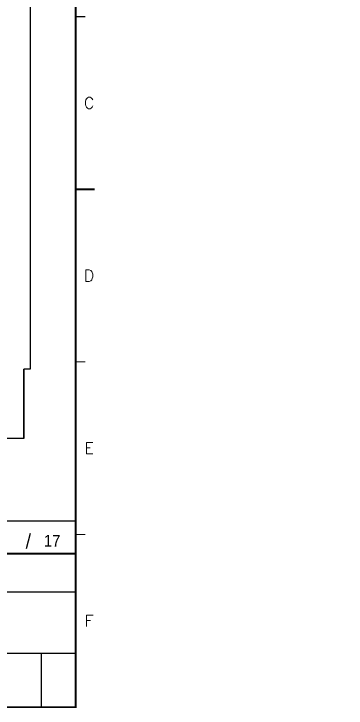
# Model space of a CAD drawing. Extents: x 295 to 953, y 10 to 290.
# Drawn here: x 865.8 to 952.6, y 14.8 to 195.7 of the extents above; entities that cross this region are included whole.
import ezdxf
from ezdxf.enums import TextEntityAlignment as Align

# ---------------------------------------------------------------- set-up
doc = ezdxf.new("R2010")
doc.units = 0
doc.header["$LTSCALE"] = 5
doc.header["$MEASUREMENT"] = 0
doc.layers.get('0').update_dxf_attribs({"linetype": 'CONTINUOUS', "lineweight": 25})
doc.layers.add('4', color=4, linetype='CONTINUOUS', lineweight=18)
doc.layers.add('6', color=6, linetype='CONTINUOUS', lineweight=13)
for name, color, linetype in [('L3-INT2_GBR', 2, 'CONTINUOUS'), ('SHEET', 3, 'CONTINUOUS'), ('문자', 4, 'CONTINUOUS'), ('테두리', 3, 'CONTINUOUS')]:
    doc.layers.add(name, color=color, linetype=linetype)
doc.styles.get("Standard").update_dxf_attribs({"font": 'simplex.shx'})
doc.styles.add('굴림', font='')
doc.styles.add('굴림체', font='')
doc.styles.get('굴림').set_extended_font_data('Gulim')
doc.styles.get('굴림체').set_extended_font_data('GulimChe')

# ---------------------------------------------------------------- blocks, each defined once
blk = doc.blocks.new('C')
at = {"layer": 'SHEET'}
for p, q in [((393.14, 60.3), (392.07, 56.28)), ((405, 45), (333, 45)), ((405, 29), (333, 29)), ((396, 29), (396, 15))]:
    blk.add_line(p, q, dxfattribs=at)
blk.add_lwpolyline([(380.19, 55), (405, 55), (405, 63.49), (380.19, 63.49)], close=True, dxfattribs=at)
at = {"layer": '테두리'}
blk.add_line((405, 285), (405, 15), dxfattribs=at)
for points, const_width in [([(15, 285), (15, 15), (405, 15), (405, 285), (15, 285)], 0.5), ([(407.5, 195), (405, 195)], 0.3), ([(410, 150), (405, 150)], 0.5), ([(407.5, 105), (405, 105)], 0.3), ([(407.5, 60), (405, 60)], 0.3), ([(15, 55), (405, 55)], 0.5)]:
    blk.add_lwpolyline(points, dxfattribs=dict(at, const_width=const_width))
at = {"layer": '문자'}
for s, p in [('C', (408.5, 172.5)), ('D', (408.5, 127.5)), ('E', (408.5, 82.5)), ('F', (408.5, 37.5))]:
    blk.add_text(s, height=3, dxfattribs=at).set_placement(p, align=Align.MIDDLE)

msp = doc.modelspace()

# ---------------------------------------------------------------- linework, layer by layer
at = {"layer": 'L3-INT2_GBR', "color": 7}
for p, q in [((870.13, 231.85), (870.13, 103.15)), ((870.13, 231.85), (870.13, 103.15)), ((868.48, 85), (868.48, 103.15)), ((868.48, 103.15), (868.48, 85)), ((870.13, 103.15), (868.48, 103.15)), ((868.48, 85), (508.78, 85))]:
    msp.add_line(p, q, dxfattribs=at)

# ---------------------------------------------------------------- block references
msp.add_blockref('C', (476.98, 0))

# ---------------------------------------------------------------- texts
at = {"layer": '4', "style": '굴림'}
msp.add_text('17', height=3, dxfattribs=at).set_placement((875.83, 58.38), align=Align.MIDDLE_CENTER)
at = {"layer": '6', "color": 4, "char_height": 3, "attachment_point": 4, "style": '굴림체'}
for insert, width in [((905.28, 137.42), 36.962), ((952.58, 106.26), 52.2944), ((952.58, 102.14), 52.2944)]:
    msp.add_mtext('{\\f굴림|b0|i0|c129;\\C7;', dxfattribs=dict(at, insert=insert, width=width))

doc.saveas('drawing.dxf')
